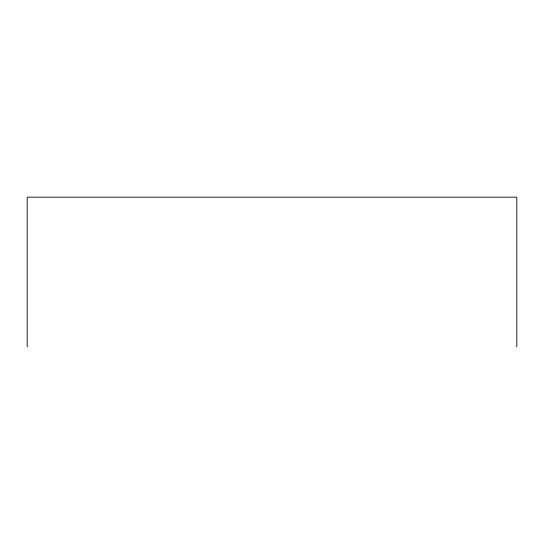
<?xml version="1.0" encoding="UTF-8"?>
<svg xmlns="http://www.w3.org/2000/svg" width="544" height="544" viewBox="0 0 544 544"><rect width="100%" height="100%" fill="white"/><g stroke="black" fill="none" stroke-linecap="round" stroke-linejoin="round"><path stroke-width="0.82" d="M516.8 346.827L516.8 197.173L27.2 197.173L27.2 346.827"/></g></svg>
